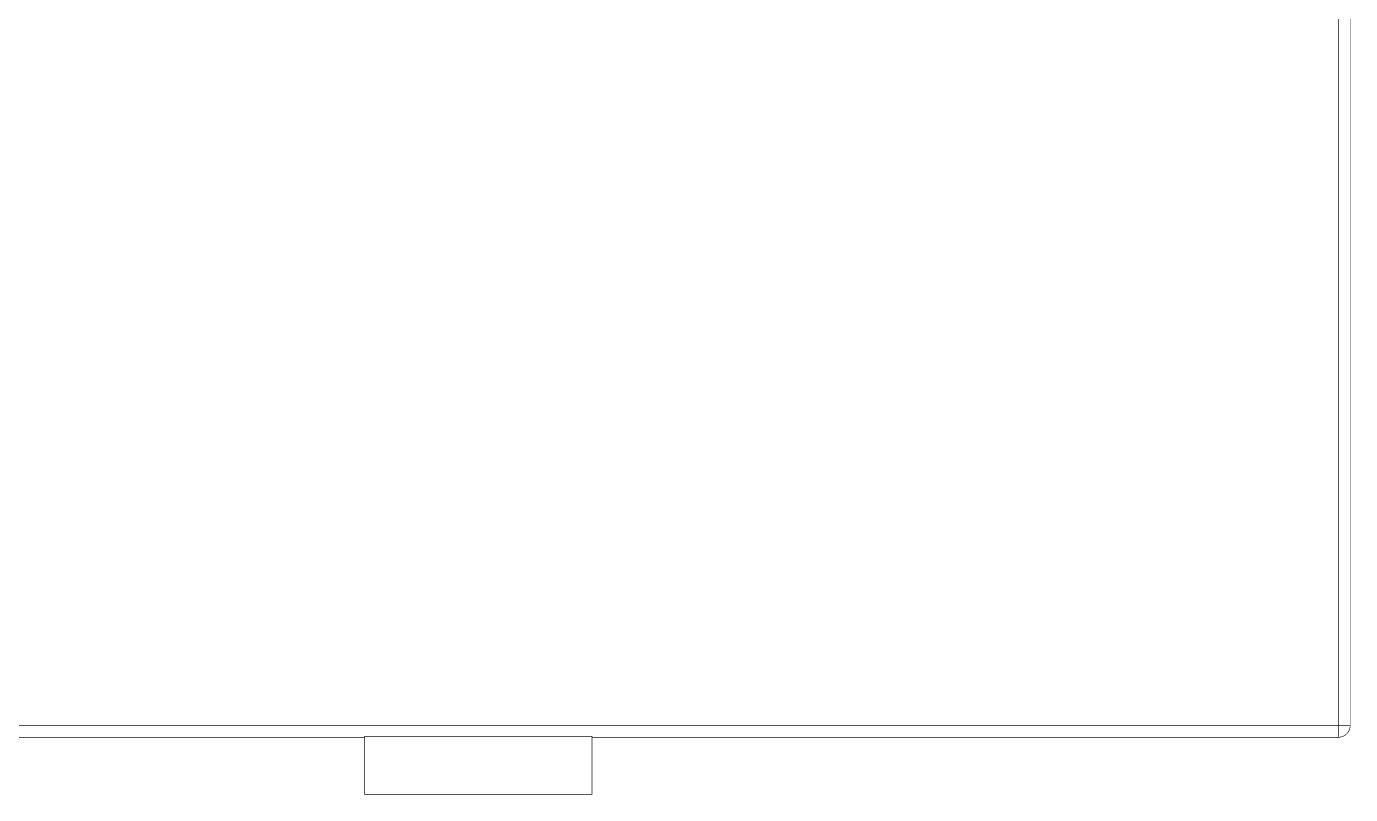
# Model space of a CAD drawing. Header units: inches. Extents: x 0 to 35.2, y -0.7 to 15.9.
# Drawn here: x 24.632 to 25.732, y 2.414 to 3.052 of the extents above; entities that cross this region are included whole.
import ezdxf

# ---------------------------------------------------------------- set-up
doc = ezdxf.new("R2010")
doc.units = ezdxf.units.IN
doc.header["$MEASUREMENT"] = 0
doc.layers.add('Dimensions', color=6, linetype='Continuous')

msp = doc.modelspace()

# ---------------------------------------------------------------- linework, layer by layer
at = {"layer": 'Dimensions', "const_width": 0.0005}
for points in [[(25.722, 2.4713), (25.722, 3.4386)], [(25.7318, 2.4713), (25.7318, 3.434)], [(22.4031, 2.4713), (25.722, 2.4713)], [(25.722, 2.4614), (25.722, 2.4713)], [(25.722, 2.4713), (25.7318, 2.4713)], [(23.2122, 2.4614), (24.913, 2.4614)], [(24.913, 2.4622), (25.1019, 2.4622)], [(24.913, 2.4614), (24.913, 2.4622)], [(24.913, 2.4141), (24.913, 2.4614)], [(25.1019, 2.4614), (25.1019, 2.4622)], [(25.1019, 2.4614), (25.722, 2.4614)], [(25.1019, 2.4141), (25.1019, 2.4614)], [(24.913, 2.4141), (25.1019, 2.4141)]]:
    msp.add_lwpolyline(points, dxfattribs=at)
at = {"layer": 'Dimensions', "const_width": 0.00025}
for points in [[(25.7219, 2.4713, 1), (25.7221, 2.4713, 1)], [(25.7219, 2.4713, 1), (25.7221, 2.4713, 1)], [(25.7219, 2.4713, 1), (25.7221, 2.4713, 1)], [(25.7219, 2.4713, 1), (25.7221, 2.4713, 1)], [(25.7317, 2.4713, 1), (25.7319, 2.4713, 1)], [(25.7317, 2.4713, 1), (25.7319, 2.4713, 1)], [(25.7317, 2.4713, 1), (25.7319, 2.4713, 1)], [(24.9128, 2.4622, 1), (24.9131, 2.4622, 1)], [(24.9128, 2.4622, 1), (24.9131, 2.4622, 1)], [(24.9128, 2.4614, 1), (24.9131, 2.4614, 1)], [(24.9128, 2.4614, 1), (24.9131, 2.4614, 1)], [(24.9128, 2.4614, 1), (24.9131, 2.4614, 1)], [(25.1018, 2.4622, 1), (25.1021, 2.4622, 1)], [(25.1018, 2.4622, 1), (25.1021, 2.4622, 1)], [(25.1018, 2.4614, 1), (25.1021, 2.4614, 1)], [(25.1018, 2.4614, 1), (25.1021, 2.4614, 1)], [(25.1018, 2.4614, 1), (25.1021, 2.4614, 1)], [(25.7219, 2.4614, 1), (25.7221, 2.4614, 1)], [(25.7219, 2.4614, 1), (25.7221, 2.4614, 1)], [(25.7219, 2.4614, 1), (25.7221, 2.4614, 1)], [(24.9128, 2.4141, 1), (24.9131, 2.4141, 1)], [(24.9128, 2.4141, 1), (24.9131, 2.4141, 1)], [(25.1018, 2.4141, 1), (25.1021, 2.4141, 1)], [(25.1018, 2.4141, 1), (25.1021, 2.4141, 1)]]:
    msp.add_lwpolyline(points, format="xyb", close=True, dxfattribs=at)
at = {"layer": 'Dimensions', "const_width": 0.0005}
msp.add_lwpolyline([(25.7318, 2.4713, -0.414161), (25.722, 2.4614)], format="xyb", dxfattribs=at)

doc.saveas('drawing.dxf')
